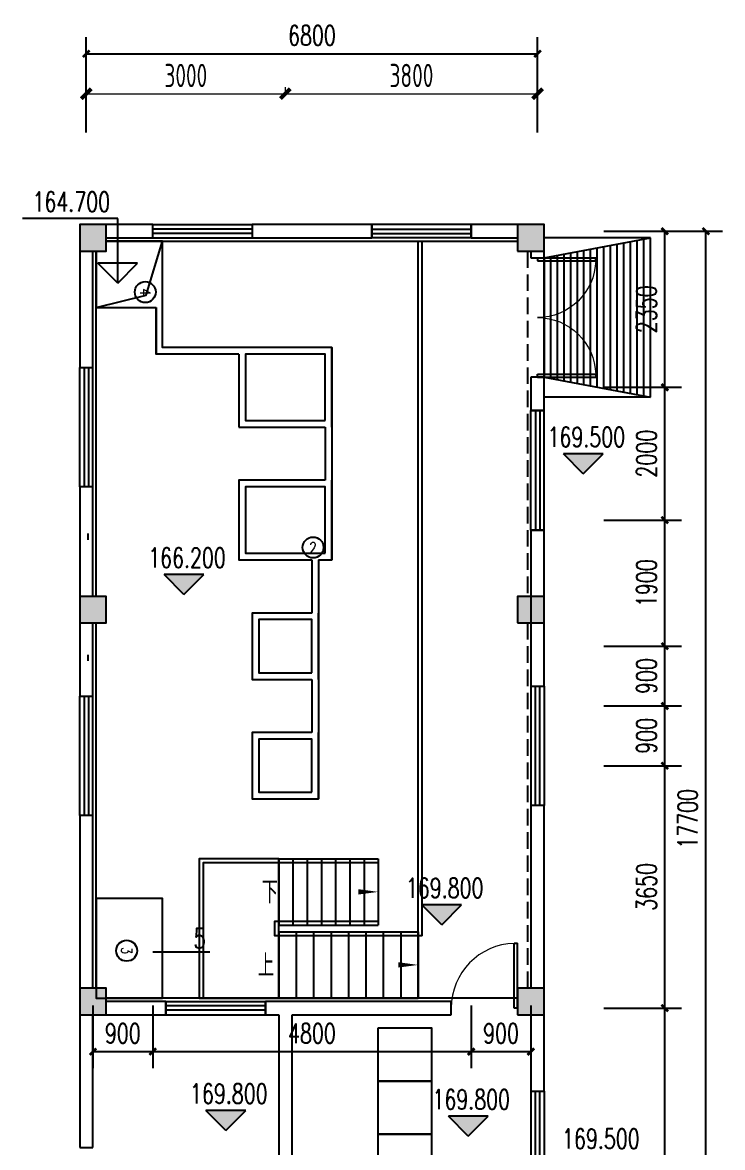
# Model space of a CAD drawing. Header units: millimetres. Extents: x 1742399 to 4898386, y 2481636 to 5226310.
# Drawn here: x 2407545 to 2418095, y 2586584 to 2603528 of the extents above; entities that cross this region are included whole.
import ezdxf
from ezdxf.enums import TextEntityAlignment as Align

# ---------------------------------------------------------------- set-up
doc = ezdxf.new("R2010")
doc.units = ezdxf.units.MM
doc.header["$LTSCALE"] = 1000
doc.linetypes.add('DASH', pattern=[0.35, 0.25, -0.1])
for name, color, linetype in [('COLUMN', 4, 'Continuous'), ('DIM_ELEV', 3, 'Continuous'), ('DOOR_FIRE', 3, 'Continuous'), ('E_OTHER', 7, 'Continuous'), ('PUB_DIM', 3, 'Continuous'), ('PUB_HATCH', 8, 'Continuous'), ('STAIR', 2, 'Continuous'), ('TWT_DIM', 3, 'Continuous'), ('TWT_LEAD', 3, 'Continuous'), ('TWT_TEXT', 7, 'Continuous'), ('WALL', 4, 'Continuous'), ('WINDOW', 3, 'Continuous'), ('YHJ_剖面_梁板', 4, 'Continuous'), ('YHJ_引出、索引', 3, 'Continuous'), ('YHJ_立面_墙线中', 2, 'Continuous'), ('附属构件', 6, 'Continuous')]:
    doc.layers.add(name, color=color, linetype=linetype)
doc.styles.add('_TCH_DIM', font='SIMPLEX', dxfattribs={"bigfont": 'GBCBIG'})
doc.styles.add('_TCH_DIM_T3', font='SIMPLEX', dxfattribs={"width": 0.705882, "bigfont": 'GBCBIG'})
doc.styles.add('TSSD_REIN_T3', font='tssdeng.shx', dxfattribs={"width": 0.7, "bigfont": 'hztxt.shx'})
doc.dimstyles.new('_TCH_ARCH&&100', dxfattribs={"dimtxt": 350, "dimasz": 150, "dimexe": 100, "dimexo": 200, "dimgap": 100, "dimtad": 1, "dimdec": 0, "dimzin": 0, "dimdsep": 46, "dimtxsty": 'TSSD_REIN_T3', "dimblk": 'ARCHTICK', "dimcen": 0.09, "dimclrt": 7, "dimazin": 2, "dimtfac": 1, "dimtdec": 0, "dimtix": 1, "dimtmove": 2, "dimatfit": 3, "dimfxl": 1, "dimfxlon": 1, "dimtolj": 1, "dimtzin": 0, "dimlwd": 18, "dimlwe": 18, "dimarcsym": 0})
doc.dimstyles.new('_TCH_ARCH_M_M&&100', dxfattribs={"dimtxt": 297.5, "dimasz": 100, "dimexe": 250, "dimexo": 300, "dimgap": 126.25, "dimtad": 1, "dimdec": 0, "dimzin": 0, "dimdsep": 46, "dimtxsty": '_TCH_DIM_T3', "dimblk": 'ARCHTICK', "dimcen": 0.09, "dimclrt": 7, "dimazin": 2, "dimtfac": 1, "dimtdec": 0, "dimtix": 1, "dimtmove": 2, "dimatfit": 3, "dimfxl": 75, "dimtolj": 1, "dimtzin": 0, "dimarcsym": 0})
doc.dimstyles.new('_TWT_ARCH&&100', dxfattribs={"dimtxt": 297.5, "dimasz": 100, "dimexe": 250, "dimexo": 300, "dimgap": 126.25, "dimtad": 1, "dimdec": 0, "dimzin": 0, "dimdsep": 46, "dimtxsty": '_TCH_DIM_T3', "dimblk": 'ARCHTICK', "dimcen": 0.09, "dimclrt": 7, "dimazin": 2, "dimtfac": 1, "dimtdec": 0, "dimtix": 1, "dimtmove": 2, "dimatfit": 3, "dimfxl": 75, "dimtolj": 1, "dimtzin": 0, "dimarcsym": 0})

# ---------------------------------------------------------------- blocks, each defined once
blk = doc.blocks.new('_ArchTick')
at = {"color": 0, "linetype": 'ByBlock', "const_width": 0.4}
blk.add_lwpolyline([(-0.5, -0.5), (0.5, 0.5)], dxfattribs=at)
blk = doc.blocks.new('*D949')
at = {"layer": 'Defpoints', "color": 0, "transparency": 16777216}
for p in [(2408607, 2589023), (2409507, 2589023), (2409507, 2588028)]:
    blk.add_point(p, dxfattribs=at)
at = {"layer": 'TWT_DIM', "color": 0, "lineweight": -2, "transparency": 16777216}
for p, q in [((2408607, 2588723), (2408607, 2587778)), ((2409507, 2588723), (2409507, 2587778)), ((2408607, 2588028), (2409507, 2588028))]:
    blk.add_line(p, q, dxfattribs=at)
at = {"layer": 'TWT_DIM', "color": 0, "lineweight": -2, "transparency": 16777216, "xscale": 100, "yscale": 100, "zscale": 100, "rotation": 180}
blk.add_blockref('_ArchTick', (2408607, 2588028), dxfattribs=at)
at = {"layer": 'TWT_DIM', "color": 0, "lineweight": -2, "transparency": 16777216, "xscale": 100, "yscale": 100, "zscale": 100}
blk.add_blockref('_ArchTick', (2409507, 2588028), dxfattribs=at)
at = {"layer": 'TWT_DIM', "color": 7, "transparency": 16777216, "insert": (2409057, 2588303), "char_height": 297.5, "attachment_point": 5, "style": '_TCH_DIM_T3'}
blk.add_mtext('\\A1;900', dxfattribs=at)
blk = doc.blocks.new('*D950')
at = {"layer": 'Defpoints', "color": 0, "transparency": 16777216}
for p in [(2409507, 2589023), (2414307, 2589023), (2414307, 2588028)]:
    blk.add_point(p, dxfattribs=at)
at = {"layer": 'TWT_DIM', "color": 0, "lineweight": -2, "transparency": 16777216}
for p, q in [((2409507, 2588723), (2409507, 2587778)), ((2414307, 2588723), (2414307, 2587778)), ((2409507, 2588028), (2414307, 2588028))]:
    blk.add_line(p, q, dxfattribs=at)
at = {"layer": 'TWT_DIM', "color": 0, "lineweight": -2, "transparency": 16777216, "xscale": 100, "yscale": 100, "zscale": 100, "rotation": 180}
blk.add_blockref('_ArchTick', (2409507, 2588028), dxfattribs=at)
at = {"layer": 'TWT_DIM', "color": 0, "lineweight": -2, "transparency": 16777216, "xscale": 100, "yscale": 100, "zscale": 100}
blk.add_blockref('_ArchTick', (2414307, 2588028), dxfattribs=at)
at = {"layer": 'TWT_DIM', "color": 7, "transparency": 16777216, "insert": (2411907, 2588303), "char_height": 297.5, "attachment_point": 5, "style": '_TCH_DIM_T3'}
blk.add_mtext('\\A1;4800', dxfattribs=at)
blk = doc.blocks.new('*D951')
at = {"layer": 'Defpoints', "color": 0, "transparency": 16777216}
for p in [(2414307, 2589023), (2415207, 2589023), (2415207, 2588028)]:
    blk.add_point(p, dxfattribs=at)
at = {"layer": 'TWT_DIM', "color": 0, "lineweight": -2, "transparency": 16777216}
for p, q in [((2414307, 2588723), (2414307, 2587778)), ((2415207, 2588723), (2415207, 2587778)), ((2414307, 2588028), (2415207, 2588028))]:
    blk.add_line(p, q, dxfattribs=at)
at = {"layer": 'TWT_DIM', "color": 0, "lineweight": -2, "transparency": 16777216, "xscale": 100, "yscale": 100, "zscale": 100, "rotation": 180}
blk.add_blockref('_ArchTick', (2414307, 2588028), dxfattribs=at)
at = {"layer": 'TWT_DIM', "color": 0, "lineweight": -2, "transparency": 16777216, "xscale": 100, "yscale": 100, "zscale": 100}
blk.add_blockref('_ArchTick', (2415207, 2588028), dxfattribs=at)
at = {"layer": 'TWT_DIM', "color": 7, "transparency": 16777216, "insert": (2414757, 2588303), "char_height": 297.5, "attachment_point": 5, "style": '_TCH_DIM_T3'}
blk.add_mtext('\\A1;900', dxfattribs=at)
blk = doc.blocks.new('*D965')
at = {"layer": 'Defpoints', "color": 0, "transparency": 16777216}
for p in [(2415307, 2603058), (2408507, 2601572), (2415307, 2601572)]:
    blk.add_point(p, dxfattribs=at)
at = {"layer": 'PUB_DIM', "color": 0, "lineweight": -2, "transparency": 16777216}
for p, q in [((2408507, 2601872), (2408507, 2603308)), ((2415307, 2601872), (2415307, 2603308)), ((2408507, 2603058), (2415307, 2603058))]:
    blk.add_line(p, q, dxfattribs=at)
at = {"layer": 'PUB_DIM', "color": 0, "lineweight": -2, "transparency": 16777216, "xscale": 100, "yscale": 100, "zscale": 100, "rotation": 180}
blk.add_blockref('_ArchTick', (2408507, 2603058), dxfattribs=at)
at = {"layer": 'PUB_DIM', "color": 0, "lineweight": -2, "transparency": 16777216, "xscale": 100, "yscale": 100, "zscale": 100}
blk.add_blockref('_ArchTick', (2415307, 2603058), dxfattribs=at)
at = {"layer": 'PUB_DIM', "color": 7, "transparency": 16777216, "insert": (2411907, 2603333), "char_height": 297.5, "attachment_point": 5, "style": '_TCH_DIM_T3'}
blk.add_mtext('\\A1;6800', dxfattribs=at)
blk = doc.blocks.new('*D966')
at = {"layer": 'Defpoints', "color": 0, "transparency": 16777216}
for p in [(2415307, 2602455), (2411507, 2601572), (2415307, 2601572)]:
    blk.add_point(p, dxfattribs=at)
at = {"layer": 'PUB_DIM', "color": 0, "lineweight": 18, "transparency": 16777216}
for p, q in [((2411507, 2602454), (2411507, 2602555)), ((2411507, 2602455), (2415307, 2602455)), ((2415307, 2602454), (2415307, 2602555))]:
    blk.add_line(p, q, dxfattribs=at)
at = {"layer": 'PUB_DIM', "color": 0, "lineweight": 18, "transparency": 16777216, "xscale": 150, "yscale": 150, "zscale": 150, "rotation": 180}
blk.add_blockref('_ArchTick', (2411507, 2602455), dxfattribs=at)
at = {"layer": 'PUB_DIM', "color": 0, "lineweight": 18, "transparency": 16777216, "xscale": 150, "yscale": 150, "zscale": 150}
blk.add_blockref('_ArchTick', (2415307, 2602455), dxfattribs=at)
at = {"layer": 'PUB_DIM', "color": 7, "transparency": 16777216, "insert": (2413407, 2602730), "char_height": 350, "attachment_point": 5, "style": 'TSSD_REIN_T3'}
blk.add_mtext('\\A1;3800', dxfattribs=at)
blk = doc.blocks.new('*D967')
at = {"layer": 'Defpoints', "color": 0, "transparency": 16777216}
for p in [(2411507, 2602455), (2408507, 2601572), (2411507, 2601572)]:
    blk.add_point(p, dxfattribs=at)
at = {"layer": 'PUB_DIM', "color": 0, "lineweight": 18, "transparency": 16777216}
for p, q in [((2408507, 2602454), (2408507, 2602555)), ((2408507, 2602455), (2411507, 2602455)), ((2411507, 2602454), (2411507, 2602555))]:
    blk.add_line(p, q, dxfattribs=at)
at = {"layer": 'PUB_DIM', "color": 0, "lineweight": 18, "transparency": 16777216, "xscale": 150, "yscale": 150, "zscale": 150, "rotation": 180}
blk.add_blockref('_ArchTick', (2408507, 2602455), dxfattribs=at)
at = {"layer": 'PUB_DIM', "color": 0, "lineweight": 18, "transparency": 16777216, "xscale": 150, "yscale": 150, "zscale": 150}
blk.add_blockref('_ArchTick', (2411507, 2602455), dxfattribs=at)
at = {"layer": 'PUB_DIM', "color": 7, "transparency": 16777216, "insert": (2410007, 2602730), "char_height": 350, "attachment_point": 5, "style": 'TSSD_REIN_T3'}
blk.add_mtext('\\A1;3000', dxfattribs=at)
blk = doc.blocks.new('*D968')
at = {"layer": 'Defpoints', "color": 0, "transparency": 16777216}
for p in [(2416808, 2600384), (2417845, 2600384), (2416808, 2582684)]:
    blk.add_point(p, dxfattribs=at)
at = {"layer": 'PUB_DIM', "color": 0, "lineweight": -2, "transparency": 16777216}
for p, q in [((2417108, 2600384), (2418095, 2600384)), ((2417845, 2582684), (2417845, 2600384)), ((2417108, 2582684), (2418095, 2582684))]:
    blk.add_line(p, q, dxfattribs=at)
at = {"layer": 'PUB_DIM', "color": 0, "lineweight": -2, "transparency": 16777216, "xscale": 100, "yscale": 100, "zscale": 100}
for p, rotation in [((2417845, 2600384), 90), ((2417845, 2582684), 270)]:
    blk.add_blockref('_ArchTick', p, dxfattribs=dict(at, rotation=rotation))
at = {"layer": 'PUB_DIM', "color": 7, "transparency": 16777216, "insert": (2417570, 2591534), "char_height": 297.5, "attachment_point": 5, "rotation": 90, "style": '_TCH_DIM_T3'}
blk.add_mtext('\\A1;17700', dxfattribs=at)
blk = doc.blocks.new('*D969')
at = {"layer": 'Defpoints', "color": 0, "transparency": 16777216}
for p in [(2416008, 2588684), (2417225, 2588684), (2416008, 2582684)]:
    blk.add_point(p, dxfattribs=at)
at = {"layer": 'TWT_DIM', "color": 0, "lineweight": -2, "transparency": 16777216}
for p, q in [((2416308, 2588684), (2417475, 2588684)), ((2417225, 2582684), (2417225, 2588684)), ((2416308, 2582684), (2417475, 2582684))]:
    blk.add_line(p, q, dxfattribs=at)
at = {"layer": 'TWT_DIM', "color": 0, "lineweight": -2, "transparency": 16777216, "xscale": 100, "yscale": 100, "zscale": 100}
for p, rotation in [((2417225, 2588684), 90), ((2417225, 2582684), 270)]:
    blk.add_blockref('_ArchTick', p, dxfattribs=dict(at, rotation=rotation))
at = {"layer": 'TWT_DIM', "color": 7, "transparency": 16777216, "insert": (2416950, 2585684), "char_height": 297.5, "attachment_point": 5, "rotation": 90, "style": '_TCH_DIM_T3'}
blk.add_mtext('\\A1;6000', dxfattribs=at)
blk = doc.blocks.new('*D970')
at = {"layer": 'Defpoints', "color": 0, "transparency": 16777216}
for p in [(2416008, 2592334), (2417225, 2592334), (2416008, 2588684)]:
    blk.add_point(p, dxfattribs=at)
at = {"layer": 'TWT_DIM', "color": 0, "lineweight": -2, "transparency": 16777216}
for p, q in [((2416308, 2592334), (2417475, 2592334)), ((2417225, 2588684), (2417225, 2592334)), ((2416308, 2588684), (2417475, 2588684))]:
    blk.add_line(p, q, dxfattribs=at)
at = {"layer": 'TWT_DIM', "color": 0, "lineweight": -2, "transparency": 16777216, "xscale": 100, "yscale": 100, "zscale": 100}
for p, rotation in [((2417225, 2592334), 90), ((2417225, 2588684), 270)]:
    blk.add_blockref('_ArchTick', p, dxfattribs=dict(at, rotation=rotation))
at = {"layer": 'TWT_DIM', "color": 7, "transparency": 16777216, "insert": (2416950, 2590509), "char_height": 297.5, "attachment_point": 5, "rotation": 90, "style": '_TCH_DIM_T3'}
blk.add_mtext('\\A1;3650', dxfattribs=at)
blk = doc.blocks.new('*D971')
at = {"layer": 'Defpoints', "color": 0, "transparency": 16777216}
for p in [(2416008, 2593234), (2417225, 2593234), (2416008, 2592334)]:
    blk.add_point(p, dxfattribs=at)
at = {"layer": 'TWT_DIM', "color": 0, "lineweight": -2, "transparency": 16777216}
for p, q in [((2416308, 2593234), (2417475, 2593234)), ((2417225, 2592334), (2417225, 2593234)), ((2416308, 2592334), (2417475, 2592334))]:
    blk.add_line(p, q, dxfattribs=at)
at = {"layer": 'TWT_DIM', "color": 0, "lineweight": -2, "transparency": 16777216, "xscale": 100, "yscale": 100, "zscale": 100}
for p, rotation in [((2417225, 2593234), 90), ((2417225, 2592334), 270)]:
    blk.add_blockref('_ArchTick', p, dxfattribs=dict(at, rotation=rotation))
at = {"layer": 'TWT_DIM', "color": 7, "transparency": 16777216, "insert": (2416950, 2592784), "char_height": 297.5, "attachment_point": 5, "rotation": 90, "style": '_TCH_DIM_T3'}
blk.add_mtext('\\A1;900', dxfattribs=at)
blk = doc.blocks.new('*D972')
at = {"layer": 'Defpoints', "color": 0, "transparency": 16777216}
for p in [(2416008, 2594134), (2417225, 2594134), (2416008, 2593234)]:
    blk.add_point(p, dxfattribs=at)
at = {"layer": 'TWT_DIM', "color": 0, "lineweight": -2, "transparency": 16777216}
for p, q in [((2416308, 2594134), (2417475, 2594134)), ((2417225, 2593234), (2417225, 2594134)), ((2416308, 2593234), (2417475, 2593234))]:
    blk.add_line(p, q, dxfattribs=at)
at = {"layer": 'TWT_DIM', "color": 0, "lineweight": -2, "transparency": 16777216, "xscale": 100, "yscale": 100, "zscale": 100}
for p, rotation in [((2417225, 2594134), 90), ((2417225, 2593234), 270)]:
    blk.add_blockref('_ArchTick', p, dxfattribs=dict(at, rotation=rotation))
at = {"layer": 'TWT_DIM', "color": 7, "transparency": 16777216, "insert": (2416950, 2593684), "char_height": 297.5, "attachment_point": 5, "rotation": 90, "style": '_TCH_DIM_T3'}
blk.add_mtext('\\A1;900', dxfattribs=at)
blk = doc.blocks.new('*D973')
at = {"layer": 'Defpoints', "color": 0, "transparency": 16777216}
for p in [(2416008, 2596034), (2417225, 2596034), (2416008, 2594134)]:
    blk.add_point(p, dxfattribs=at)
at = {"layer": 'TWT_DIM', "color": 0, "lineweight": -2, "transparency": 16777216}
for p, q in [((2416308, 2596034), (2417475, 2596034)), ((2417225, 2594134), (2417225, 2596034)), ((2416308, 2594134), (2417475, 2594134))]:
    blk.add_line(p, q, dxfattribs=at)
at = {"layer": 'TWT_DIM', "color": 0, "lineweight": -2, "transparency": 16777216, "xscale": 100, "yscale": 100, "zscale": 100}
for p, rotation in [((2417225, 2596034), 90), ((2417225, 2594134), 270)]:
    blk.add_blockref('_ArchTick', p, dxfattribs=dict(at, rotation=rotation))
at = {"layer": 'TWT_DIM', "color": 7, "transparency": 16777216, "insert": (2416950, 2595084), "char_height": 297.5, "attachment_point": 5, "rotation": 90, "style": '_TCH_DIM_T3'}
blk.add_mtext('\\A1;1900', dxfattribs=at)
blk = doc.blocks.new('*D974')
at = {"layer": 'Defpoints', "color": 0, "transparency": 16777216}
for p in [(2416008, 2598034), (2417225, 2598034), (2416008, 2596034)]:
    blk.add_point(p, dxfattribs=at)
at = {"layer": 'TWT_DIM', "color": 0, "lineweight": -2, "transparency": 16777216}
for p, q in [((2416308, 2598034), (2417475, 2598034)), ((2417225, 2596034), (2417225, 2598034)), ((2416308, 2596034), (2417475, 2596034))]:
    blk.add_line(p, q, dxfattribs=at)
at = {"layer": 'TWT_DIM', "color": 0, "lineweight": -2, "transparency": 16777216, "xscale": 100, "yscale": 100, "zscale": 100}
for p, rotation in [((2417225, 2598034), 90), ((2417225, 2596034), 270)]:
    blk.add_blockref('_ArchTick', p, dxfattribs=dict(at, rotation=rotation))
at = {"layer": 'TWT_DIM', "color": 7, "transparency": 16777216, "insert": (2416950, 2597034), "char_height": 297.5, "attachment_point": 5, "rotation": 90, "style": '_TCH_DIM_T3'}
blk.add_mtext('\\A1;2000', dxfattribs=at)
blk = doc.blocks.new('*D975')
at = {"layer": 'Defpoints', "color": 0, "transparency": 16777216}
for p in [(2416008, 2600384), (2417225, 2600384), (2416008, 2598034)]:
    blk.add_point(p, dxfattribs=at)
at = {"layer": 'TWT_DIM', "color": 0, "lineweight": -2, "transparency": 16777216}
for p, q in [((2416308, 2600384), (2417475, 2600384)), ((2417225, 2598034), (2417225, 2600384)), ((2416308, 2598034), (2417475, 2598034))]:
    blk.add_line(p, q, dxfattribs=at)
at = {"layer": 'TWT_DIM', "color": 0, "lineweight": -2, "transparency": 16777216, "xscale": 100, "yscale": 100, "zscale": 100}
for p, rotation in [((2417225, 2600384), 90), ((2417225, 2598034), 270)]:
    blk.add_blockref('_ArchTick', p, dxfattribs=dict(at, rotation=rotation))
at = {"layer": 'TWT_DIM', "color": 7, "transparency": 16777216, "insert": (2416950, 2599209), "char_height": 297.5, "attachment_point": 5, "rotation": 90, "style": '_TCH_DIM_T3'}
blk.add_mtext('\\A1;2350', dxfattribs=at)
blk = doc.blocks.new('_FZH')
blk.add_lwpolyline([(-0.5, -0.5), (0.5, -0.5), (0.5, 0.5), (-0.5, 0.5)], close=True)
at = {"layer": 'PUB_HATCH'}
blk.add_solid([(-0.5, -0.5), (0.5, -0.5), (-0.5, 0.5), (0.5, 0.5)], dxfattribs=at)
blk = doc.blocks.new('$WINLIB2D$00000001')
at = {"color": 0}
for points in [[(-0.5, 0.5), (-0.5, -0.5)], [(-0.5, 0.5), (0.5, 0.5)], [(0.5, -0.5), (0.5, 0.5)], [(0.5, 0.1667), (-0.5, 0.1667)], [(0.5, -0.1667), (-0.5, -0.1667)], [(-0.5, -0.5), (0.5, -0.5)]]:
    blk.add_lwpolyline(points, dxfattribs=at)
blk = doc.blocks.new('$DorLib2D$00000001')
for p, q in [((0.45, 0.975), (0.5, 0.975)), ((0.45, 0), (0.45, 0.975)), ((0.5, 0), (0.5, 0.975)), ((0.5, 0), (0.45, 0))]:
    blk.add_line(p, q)
at = {"lineweight": 13}
blk.add_arc((0.475, 0), 0.975, 91.4693, 180, dxfattribs=at)
blk = doc.blocks.new('$DorLib2D$00000002')
for p, q in [((-0.5, 0), (-0.5, 0.4875)), ((-0.475, 0.4875), (-0.5, 0.4875)), ((-0.475, 0), (-0.475, 0.4875)), ((0.475, 0), (0.475, 0.4875)), ((0.475, 0.4875), (0.5, 0.4875)), ((0.5, 0), (0.5, 0.4875)), ((-0.5, 0), (-0.475, 0)), ((0.5, 0), (0.475, 0))]:
    blk.add_line(p, q)
at = {"lineweight": 13}
for centre, start, end in [((-0.4875, 0), 0, 88.53072), ((0.4875, 0), 91.46928, 180)]:
    blk.add_arc(centre, 0.4875, start, end, dxfattribs=at)

msp = doc.modelspace()

# ---------------------------------------------------------------- hatches: boundary and pattern name
at = {"layer": 'DIM_ELEV'}
for points in [[(2415997.4, 2596730.6), (2416297.4, 2597030.6), (2415697.4, 2597030.6)], [(2409978.9, 2594912.5), (2410278.9, 2595212.5), (2409678.9, 2595212.5)], [(2413862.5, 2589939.6), (2414162.5, 2590239.6), (2413562.5, 2590239.6)], [(2410610.2, 2586841.5), (2410910.2, 2587141.5), (2410310.2, 2587141.5)], [(2414263, 2586754.5), (2414563, 2587054.5), (2413963, 2587054.5)]]:
    msp.add_hatch(color=256, dxfattribs=at).paths.add_polyline_path(points)

# ---------------------------------------------------------------- linework, layer by layer
at = {"color": 8}
for points in [[(2412907.5, 2588384.1), (2413707.5, 2588384.1), (2413707.5, 2587584.1), (2412907.5, 2587584.1)], [(2412907.5, 2587584.1), (2413707.5, 2587584.1), (2413707.5, 2586784.1), (2412907.5, 2586784.1)], [(2412907.5, 2586784.1), (2413707.5, 2586784.1), (2413707.5, 2585984.1), (2412907.5, 2585984.1)]]:
    msp.add_lwpolyline(points, close=True, dxfattribs=at)
at = {"layer": 'DIM_ELEV'}
for p, q in [((2408980.3, 2600574), (2407544.9, 2600574)), ((2408980.3, 2599602.2), (2408980.3, 2600574)), ((2408980.3, 2599602.2), (2408680.3, 2599902.2)), ((2409280.3, 2599902.2), (2408680.3, 2599902.2)), ((2408980.3, 2599602.2), (2409280.3, 2599902.2)), ((2415997.4, 2596730.6), (2415697.4, 2597030.6)), ((2416297.4, 2597030.6), (2415697.4, 2597030.6)), ((2415997.4, 2596730.6), (2416297.4, 2597030.6)), ((2409978.9, 2594912.5), (2409678.9, 2595212.5)), ((2410278.9, 2595212.5), (2409678.9, 2595212.5)), ((2409978.9, 2594912.5), (2410278.9, 2595212.5)), ((2413862.5, 2589939.6), (2413562.5, 2590239.6)), ((2414162.5, 2590239.6), (2413562.5, 2590239.6)), ((2413862.5, 2589939.6), (2414162.5, 2590239.6)), ((2410610.2, 2586841.5), (2410310.2, 2587141.5)), ((2410910.2, 2587141.5), (2410310.2, 2587141.5)), ((2410610.2, 2586841.5), (2410910.2, 2587141.5)), ((2414263, 2586754.5), (2413963, 2587054.5)), ((2414563, 2587054.5), (2413963, 2587054.5)), ((2414263, 2586754.5), (2414563, 2587054.5))]:
    msp.add_line(p, q, dxfattribs=at)
at = {"layer": 'E_OTHER', "color": 5}
msp.add_lwpolyline([(2408657.5, 2599234.1), (2409407.9, 2599423.4), (2409657.5, 2600234.1)], dxfattribs=at)
at = {"layer": 'STAIR'}
for p, q in [((2417007.5, 2600284.1), (2415407.5, 2600284.1)), ((2415407.5, 2599984.1), (2417007.5, 2600284.1)), ((2416707.5, 2597940.3), (2416707.5, 2600227.8)), ((2416807.5, 2597921.6), (2416807.5, 2600246.6)), ((2416907.5, 2597902.8), (2416907.5, 2600265.3)), ((2417007.5, 2597884.1), (2417007.5, 2600284.1)), ((2415407.5, 2597884.1), (2415407.5, 2600084.1)), ((2415707.5, 2598127.8), (2415707.5, 2600040.3)), ((2415807.5, 2598109.1), (2415807.5, 2600059.1)), ((2415907.5, 2598090.3), (2415907.5, 2600077.8)), ((2416007.5, 2598071.6), (2416007.5, 2600096.6)), ((2416107.5, 2598052.8), (2416107.5, 2600115.3)), ((2416207.5, 2598034.1), (2416207.5, 2600134.1)), ((2416307.5, 2598015.3), (2416307.5, 2600152.8)), ((2416407.5, 2597996.6), (2416407.5, 2600171.6)), ((2416507.5, 2597977.8), (2416507.5, 2600190.3)), ((2416607.5, 2597959.1), (2416607.5, 2600209.1)), ((2415507.5, 2598165.3), (2415507.5, 2600002.8)), ((2415607.5, 2598146.6), (2415607.5, 2600021.6)), ((2415407.5, 2598184.1), (2417007.5, 2597884.1)), ((2417007.5, 2597884.1), (2415407.5, 2597884.1)), ((2411407.5, 2590934.1), (2412907.5, 2590934.1)), ((2411407.5, 2590934.1), (2411407.5, 2589934.1)), ((2411621.8, 2590934.1), (2411621.8, 2589934.1)), ((2411836.1, 2590934.1), (2411836.1, 2589934.1)), ((2412050.4, 2590934.1), (2412050.4, 2589934.1)), ((2412264.6, 2590934.1), (2412264.6, 2589934.1)), ((2412478.9, 2590934.1), (2412478.9, 2589934.1)), ((2412693.2, 2590934.1), (2412693.2, 2589934.1)), ((2412907.5, 2590934.1), (2412907.5, 2589934.1)), ((2411407.5, 2589934.1), (2412907.5, 2589934.1)), ((2411407.5, 2589834.1), (2413507.5, 2589834.1)), ((2411407.5, 2589834.1), (2411407.5, 2588834.1)), ((2411670, 2589834.1), (2411670, 2588834.1)), ((2411932.5, 2589834.1), (2411932.5, 2588834.1)), ((2412195, 2589834.1), (2412195, 2588834.1)), ((2412457.5, 2589834.1), (2412457.5, 2588834.1)), ((2412720, 2589834.1), (2412720, 2588834.1)), ((2412982.5, 2589834.1), (2412982.5, 2588834.1)), ((2413245, 2589834.1), (2413245, 2588834.1)), ((2413507.5, 2589834.1), (2413507.5, 2588834.1)), ((2411407.5, 2588834.1), (2413507.5, 2588834.1))]:
    msp.add_line(p, q, dxfattribs=at)
at = {"layer": 'TWT_LEAD'}
for p, q in [((2409507.5, 2589531.3), (2409734.7, 2589531.3)), ((2409734.7, 2589531.3), (2410369.4, 2589531.3))]:
    msp.add_line(p, q, dxfattribs=at)
at = {"layer": 'TWT_LEAD', "color": 7}
msp.add_circle((2411924.3, 2595621.4), 157.5, dxfattribs=at)
at = {"layer": 'TWT_TEXT'}
for centre in [(2409395.4, 2599467.4), (2409114.5, 2589547.9)]:
    msp.add_circle(centre, 157.5, dxfattribs=at)
at = {"layer": 'WALL'}
for p, q in [((2409507.5, 2600484.1), (2408807.5, 2600484.1)), ((2409507.5, 2600284.1), (2409507.5, 2600484.1)), ((2412807.5, 2600484.1), (2411007.5, 2600484.1)), ((2411007.5, 2600484.1), (2411007.5, 2600284.1)), ((2412807.5, 2600284.1), (2412807.5, 2600484.1)), ((2415007.5, 2600484.1), (2414307.5, 2600484.1)), ((2414307.5, 2600484.1), (2414307.5, 2600284.1)), ((2408807.5, 2600284.1), (2409507.5, 2600284.1)), ((2411007.5, 2600284.1), (2412807.5, 2600284.1)), ((2414307.5, 2600284.1), (2415007.5, 2600284.1)), ((2408407.5, 2600084.1), (2408407.5, 2598334.1)), ((2408607.5, 2598334.1), (2408607.5, 2600084.1)), ((2415207.5, 2600084.1), (2415207.5, 2599984.1)), ((2415407.5, 2599984.1), (2415407.5, 2600084.1)), ((2415207.5, 2599984.1), (2415407.5, 2599984.1)), ((2415207.5, 2598184.1), (2415207.5, 2597684.1)), ((2415407.5, 2598184.1), (2415207.5, 2598184.1)), ((2415407.5, 2597684.1), (2415407.5, 2598184.1)), ((2415207.5, 2597684.1), (2415407.5, 2597684.1)), ((2408607.5, 2596534.1), (2408407.5, 2596534.1)), ((2408407.5, 2596534.1), (2408407.5, 2594884.1)), ((2408607.5, 2594884.1), (2408607.5, 2596534.1)), ((2415407.5, 2595884.1), (2415207.5, 2595884.1)), ((2415207.5, 2595884.1), (2415207.5, 2593534.1)), ((2415407.5, 2593534.1), (2415407.5, 2595884.1)), ((2408407.5, 2594484.1), (2408407.5, 2593384.1)), ((2408607.5, 2593384.1), (2408607.5, 2594484.1)), ((2408407.5, 2593384.1), (2408607.5, 2593384.1)), ((2408407.5, 2591584.1), (2408407.5, 2588984.1)), ((2408607.5, 2588984.1), (2408607.5, 2591584.1)), ((2415407.5, 2591734.1), (2415207.5, 2591734.1)), ((2415207.5, 2591734.1), (2415207.5, 2588984.1)), ((2415407.5, 2588984.1), (2415407.5, 2591734.1)), ((2409707.5, 2588784.1), (2408807.5, 2588784.1)), ((2409707.5, 2588584.1), (2409707.5, 2588784.1)), ((2411507.5, 2588784.1), (2411207.5, 2588784.1)), ((2411207.5, 2588784.1), (2411207.5, 2588584.1)), ((2414007.5, 2588784.1), (2411507.5, 2588784.1)), ((2414007.5, 2588584.1), (2414007.5, 2588784.1)), ((2408407.5, 2588584.1), (2408407.5, 2586584.1)), ((2408607.5, 2586584.1), (2408607.5, 2588584.1)), ((2408807.5, 2588584.1), (2409707.5, 2588584.1)), ((2411207.5, 2588584.1), (2411407.5, 2588584.1)), ((2411407.5, 2588584.1), (2411407.5, 2583884.1)), ((2411607.5, 2583884.1), (2411607.5, 2588584.1)), ((2411607.5, 2588584.1), (2414007.5, 2588584.1)), ((2415207.5, 2588584.1), (2415207.5, 2587434.1)), ((2415407.5, 2587434.1), (2415407.5, 2588584.1)), ((2415207.5, 2587434.1), (2415407.5, 2587434.1)), ((2408407.5, 2586584.1), (2408607.5, 2586584.1))]:
    msp.add_line(p, q, dxfattribs=at)
for points in [[(2408807.5, 2600234.1), (2415007.5, 2600234.1)], [(2409657.5, 2599234.1), (2409657.5, 2600234.1), (2408807.5, 2600234.1)], [(2413507.5, 2588834.1), (2413507.5, 2600234.1)], [(2408657.5, 2594884.1), (2408657.5, 2600084.1)], [(2408657.5, 2600084.1), (2408657.5, 2599234.1), (2409557.5, 2599234.1)], [(2409557.5, 2599234.1), (2409557.5, 2598534.1)], [(2410307.5, 2598534.1), (2409557.5, 2598534.1), (2409557.5, 2599234.1)], [(2410307.5, 2598634.1), (2409657.5, 2598634.1), (2409657.5, 2599234.1)], [(2410807.5, 2598534.1), (2409557.5, 2598534.1)], [(2410807.5, 2598634.1), (2409657.5, 2598634.1)], [(2412207.5, 2598634.1), (2412207.5, 2595434.1)], [(2412107.5, 2597434.1), (2412107.5, 2596634.1)], [(2411907.5, 2595434.1), (2411907.5, 2594634.1)], [(2412007.5, 2595434.1), (2412007.5, 2591834.1)], [(2408657.5, 2588984.1), (2408657.5, 2594484.1)], [(2411907.5, 2593634.1), (2411907.5, 2592834.1)], [(2415007.5, 2588834.1), (2408807.5, 2588834.1)]]:
    msp.add_lwpolyline(points, dxfattribs=at)
at = {"layer": 'WALL', "linetype": 'DASH'}
for points in [[(2415157.5, 2600084.1), (2415157.5, 2594884.1)], [(2415157.5, 2594484.1), (2415157.5, 2588984.1)]]:
    msp.add_lwpolyline(points, dxfattribs=at)
at = {"layer": 'WALL'}
msp.add_lwpolyline([(2408657.5, 2590334.1), (2408657.5, 2588834.1), (2409657.5, 2588834.1), (2409657.5, 2590334.1)], close=True, dxfattribs=at)
at = {"layer": 'YHJ_剖面_梁板'}
for points in [[(2415407.5, 2599984.1), (2415407.5, 2598184.1)], [(2412207.5, 2597434.1), (2412207.5, 2597434.1), (2412207.5, 2598634.1), (2410807.5, 2598634.1)], [(2410807.5, 2598534.1), (2410807.5, 2597434.1)], [(2410807.5, 2597434.1), (2412107.5, 2597434.1)], [(2412107.5, 2596634.1), (2410807.5, 2596634.1), (2410807.5, 2595434.1), (2411907.5, 2595434.1)], [(2412007.5, 2595434.1), (2412207.5, 2595434.1), (2412207.5, 2596634.1)], [(2411907.5, 2594634.1), (2411007.5, 2594634.1), (2411007.5, 2593634.1), (2411907.5, 2593634.1)], [(2412007.5, 2593634.1), (2412007.5, 2593634.1), (2412007.5, 2594634.1)], [(2411907.5, 2592834.1), (2411007.5, 2592834.1), (2411007.5, 2591834.1), (2412007.5, 2591834.1), (2412007.5, 2592834.1)]]:
    msp.add_lwpolyline(points, dxfattribs=at)
for points in [[(2412107.5, 2597534.1), (2412107.5, 2598534.1), (2410907.5, 2598534.1), (2410907.5, 2597534.1)], [(2412107.5, 2595534.1), (2412107.5, 2596534.1), (2410907.5, 2596534.1), (2410907.5, 2595534.1)], [(2411907.5, 2593734.1), (2411907.5, 2594534.1), (2411107.5, 2594534.1), (2411107.5, 2593734.1)], [(2411907.5, 2591934.1), (2411907.5, 2592734.1), (2411107.5, 2592734.1), (2411107.5, 2591934.1)], [(2411407.5, 2588834.1), (2411407.5, 2590934.1), (2410207.5, 2590934.1), (2410207.5, 2588834.1)]]:
    msp.add_lwpolyline(points, close=True, dxfattribs=at)
at = {"layer": 'YHJ_引出、索引'}
for points in [[(2411446.5, 2590434.1, 0, 0, 0), (2412907.5, 2590434.1, 0, 80, 0), (2412607.5, 2590434.1, 0, 0, 0)], [(2411407.5, 2589334.1, 0, 0, 0), (2413507.5, 2589334.1, 0, 80, 0), (2413207.5, 2589334.1, 0, 0, 0)]]:
    msp.add_lwpolyline(points, format="xyseb", dxfattribs=at)
at = {"layer": 'YHJ_立面_墙线中', "color": 8}
msp.add_lwpolyline([(2413507.5, 2589834.1), (2413507.5, 2600234.1)], dxfattribs=at)
at = {"layer": '附属构件', "color": 8}
for points in [[(2413567.5, 2589774.1), (2413567.5, 2600234.1)], [(2412907.5, 2590873.3), (2410267.5, 2590873.3), (2410267.5, 2588834.1)], [(2413567.5, 2589774.1), (2411707.5, 2589774.1), (2411347.5, 2589774.1), (2411347.5, 2589994.1), (2412907.5, 2589994.1)]]:
    msp.add_lwpolyline(points, dxfattribs=at)
at = {"layer": '附属构件', "const_width": 27.5}
for points in [[(2408532.4, 2595834.1), (2408532.4, 2595734.1)], [(2408532.4, 2594009.1), (2408532.4, 2593909.1)]]:
    msp.add_lwpolyline(points, dxfattribs=at)

# ---------------------------------------------------------------- block references
at = {"layer": 'COLUMN', "xscale": 400, "yscale": 400, "zscale": 400}
for p in [(2408607.5, 2600284.1), (2415207.5, 2600284.1), (2408607.5, 2594684.1), (2415207.5, 2594684.1), (2408607.5, 2588784.1), (2415207.5, 2588784.1)]:
    msp.add_blockref('_FZH', p, dxfattribs=at)
at = {"layer": 'DOOR_FIRE', "xscale": 1000, "yscale": 1000, "zscale": 200}
msp.add_blockref('$DorLib2D$00000001', (2414507.5, 2588684.1), dxfattribs=at)
at = {"layer": 'WINDOW'}
for p, xscale, yscale, zscale in [((2410257.5, 2600384.1), 1500, -200, 1500), ((2413557.5, 2600384.1), -1500, -200, -1500), ((2410457.5, 2588684.1), 1500, 200, 1500)]:
    msp.add_blockref('$WINLIB2D$00000001', p, dxfattribs=dict(at, xscale=xscale, yscale=yscale, zscale=zscale))
for name, p, xscale, yscale, zscale, rotation in [('$DorLib2D$00000002', (2415307.5, 2599084.1), -1800, 1800, -1800, 270), ('$WINLIB2D$00000001', (2408507.5, 2597434.1), 1800, -200, 1800, 90), ('$WINLIB2D$00000001', (2415307.5, 2596784.1), -1800, -200, -1800, 270), ('$WINLIB2D$00000001', (2415307.5, 2592634.1), 1800, -200, 1800, 270), ('$WINLIB2D$00000001', (2408507.5, 2592484.1), 1800, -200, 1800, 90), ('$WINLIB2D$00000001', (2415307.5, 2586684.1), 1500, -200, 1500, 270)]:
    msp.add_blockref(name, p, dxfattribs=dict(at, xscale=xscale, yscale=yscale, zscale=zscale, rotation=rotation))

# ---------------------------------------------------------------- texts
at = {"layer": 'DIM_ELEV', "color": 7, "style": '_TCH_DIM', "width": 0.705882}
for s, p in [('164.700', (2407694.9, 2600679)), ('169.500', (2415457.4, 2597135.6)), ('166.200', (2409438.9, 2595317.5)), ('169.800', (2413322.5, 2590344.6)), ('169.800', (2410070.2, 2587246.5)), ('169.800', (2413723, 2587159.5)), ('169.500', (2415677, 2586566.7))]:
    msp.add_text(s, height=297.5, dxfattribs=at).set_placement(p)
at = {"layer": 'TWT_LEAD', "color": 7, "style": '_TCH_DIM'}
msp.add_text('2', height=157.3, dxfattribs=at).set_placement((2411871.8, 2595542.8), (2411976.7, 2595542.8), align=Align.FIT)
at = {"layer": 'TWT_LEAD', "color": 7, "style": '_TCH_DIM', "width": 0.705882}
msp.add_text('5', height=297.5, dxfattribs=at).set_placement((2410124.4, 2589583.8))
at = {"layer": 'TWT_TEXT', "style": '_TCH_DIM'}
for s, height, p, p2 in [('4', 153.8, (2409318.5, 2599522.3), (2409318.5, 2599412.4)), ('3', 157.3, (2409035.8, 2589600.4), (2409035.8, 2589495.5))]:
    msp.add_text(s, height=height, rotation=270, dxfattribs=at).set_placement(p, p2, align=Align.FIT)
at = {"layer": 'YHJ_引出、索引', "color": 7, "style": '_TCH_DIM'}
for s, p in [('下', (2411151.6, 2590259.1)), ('上', (2411094, 2589159.1))]:
    msp.add_text(s, height=337.6, dxfattribs=at).set_placement(p)

# ---------------------------------------------------------------- dimensions: what is measured, and where the dimension line sits
at = {"layer": 'PUB_DIM'}
for p1, p2, distance, dimstyle, picture, middle in [((2408507.5, 2601572.4), (2415307.5, 2601572.4), 1485.4, '_TCH_ARCH_M_M&&100', '*D965', (2411907.5, 2603332.7)), ((2408507.5, 2601572.4), (2411507.5, 2601572.4), 882.3, '_TCH_ARCH&&100', '*D967', (2410007.5, 2602729.6)), ((2411507.5, 2601572.4), (2415307.5, 2601572.4), 882.3, '_TCH_ARCH&&100', '*D966', (2413407.5, 2602729.6)), ((2416808, 2582684.1), (2416808, 2600384.1), -1037, '_TCH_ARCH_M_M&&100', '*D968', (2417570.1, 2591534.1))]:
    dim = msp.add_aligned_dim(p1=p1, p2=p2, distance=distance, dimstyle=dimstyle, dxfattribs=at)
    dim.commit()
    dim.dimension.update_dxf_attribs({"geometry": picture, "text_midpoint": middle})
at = {"layer": 'TWT_DIM'}
for p1, p2, distance, picture, middle in [((2416008, 2598034.1), (2416008, 2600384.1), -1217.1, '*D975', (2416950.1, 2599209.1)), ((2416008, 2596034.1), (2416008, 2598034.1), -1217.1, '*D974', (2416950.1, 2597034.1)), ((2416008, 2594134.1), (2416008, 2596034.1), -1217.1, '*D973', (2416950.1, 2595084.1)), ((2416008, 2593234.1), (2416008, 2594134.1), -1217.1, '*D972', (2416950.1, 2593684.1)), ((2416008, 2592334.1), (2416008, 2593234.1), -1217.1, '*D971', (2416950.1, 2592784.1)), ((2416008, 2588684.1), (2416008, 2592334.1), -1217.1, '*D970', (2416950.1, 2590509.1)), ((2408607.5, 2589022.9), (2409507.5, 2589022.9), -995, '*D949', (2409057.5, 2588302.8)), ((2409507.5, 2589022.9), (2414307.5, 2589022.9), -995, '*D950', (2411907.5, 2588302.8)), ((2414307.5, 2589022.9), (2415207.5, 2589022.9), -995, '*D951', (2414757.5, 2588302.8)), ((2416008, 2582684.1), (2416008, 2588684.1), -1217.1, '*D969', (2416950.1, 2585684.1))]:
    dim = msp.add_aligned_dim(p1=p1, p2=p2, distance=distance, dimstyle='_TWT_ARCH&&100', dxfattribs=at)
    dim.commit()
    dim.dimension.update_dxf_attribs({"geometry": picture, "text_midpoint": middle})

doc.saveas('drawing.dxf')
